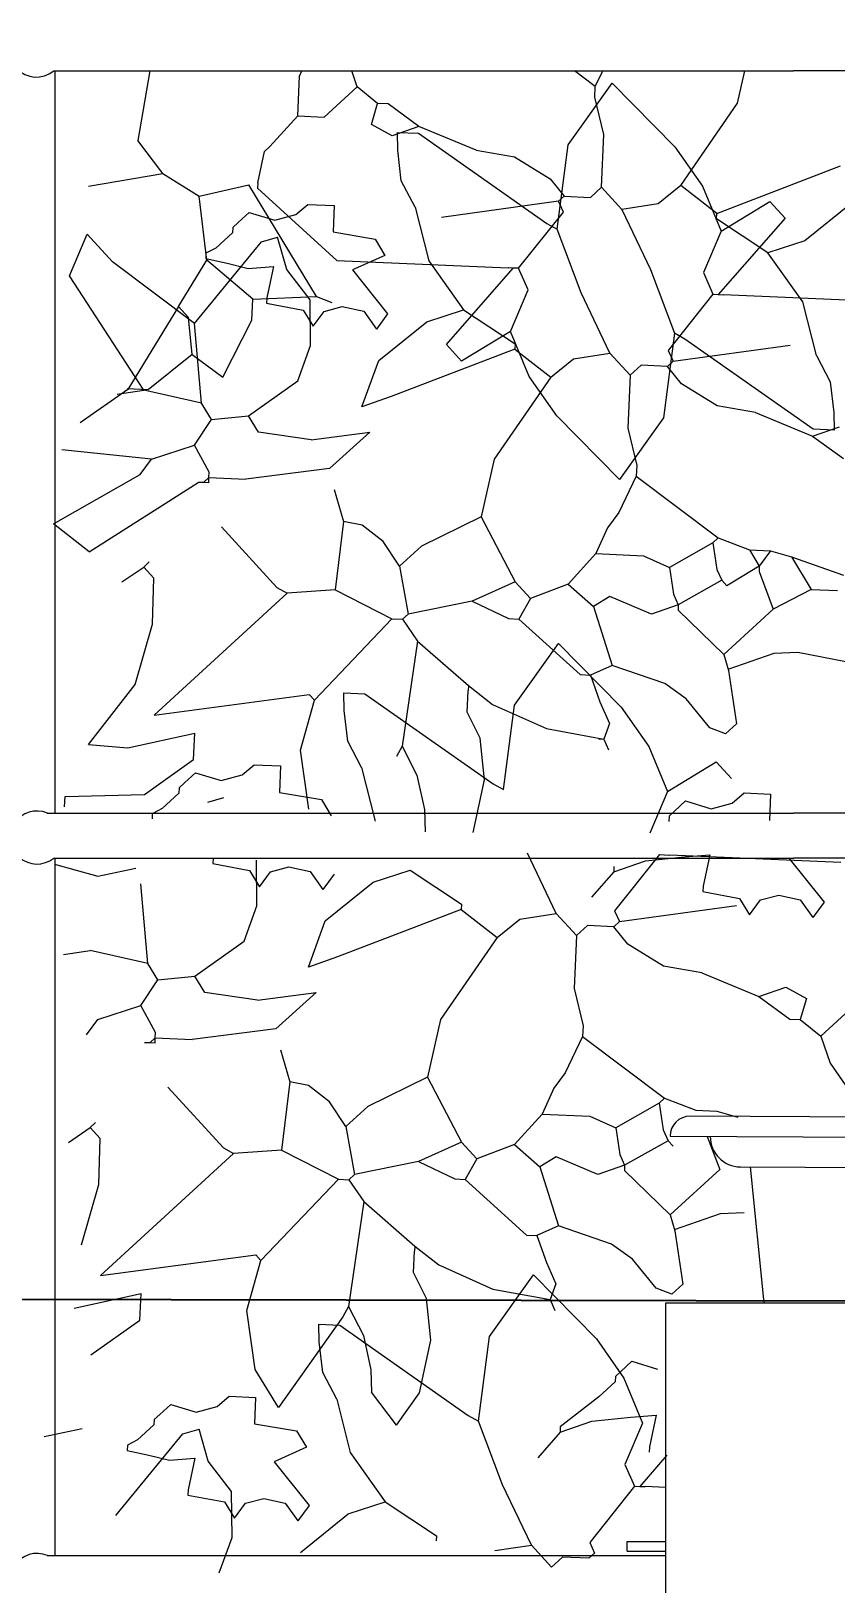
# Model space of a CAD drawing. Header units: centimetres. Extents: x 5667 to 17750, y 274 to 6203.
# Drawn here: x 7855.8 to 7904.4, y 4564.2 to 4658 of the extents above; entities that cross this region are included whole.
import ezdxf

# ---------------------------------------------------------------- set-up
doc = ezdxf.new("R2010")
doc.units = ezdxf.units.CM
doc.header["$MEASUREMENT"] = 0
doc.layers.get('0').update_dxf_attribs({"lineweight": 18})
for name, color, linetype, lineweight in [('A-FURN', 8, 'Continuous', 9), ('G-ANNO-DIM', 3, 'Continuous', 9), ('G-HEDGE', 104, 'Continuous', 9)]:
    doc.layers.add(name, color=color, linetype=linetype, lineweight=lineweight)
doc.styles.add('ARIAL', font='arial.ttf')
doc.dimstyles.new('TICK_36', dxfattribs={"dimtxt": 10, "dimasz": 3.6, "dimexe": 1.8, "dimexo": 1.2, "dimgap": 1.8, "dimtad": 0, "dimdec": 0, "dimzin": 0, "dimdsep": 46, "dimtxsty": 'ARIAL', "dimblk": 'OBLIQUE', "dimcen": 1.8, "dimdle": 1.8, "dimclrd": 256, "dimclrt": 256, "dimadec": 0, "dimazin": 0, "dimtfac": 1, "dimtdec": 0, "dimtmove": 1, "dimatfit": 3, "dimldrblk": 'OPEN90', "dimfxl": 1, "dimtolj": 1, "dimtzin": 0, "dimarcsym": 0})

# ---------------------------------------------------------------- blocks, each defined once
blk = doc.blocks.new('_Oblique')
at = {"color": 0, "linetype": 'ByBlock', "lineweight": -2}
blk.add_line((-0.5, -0.5), (0.5, 0.5), dxfattribs=at)
blk = doc.blocks.new('*D37')
at = {"layer": 'Defpoints', "color": 0, "transparency": 16777216}
for p in [(7969.339, 4729.276), (7566.065, 4503.99), (7969.339, 4503.99)]:
    blk.add_point(p, dxfattribs=at)
at = {"layer": 'G-ANNO-DIM', "lineweight": -2, "transparency": 16777216}
for p, q in [((7566.065, 4731.076), (7566.065, 4629.603)), ((7566.065, 4502.19), (7566.065, 4603.663))]:
    blk.add_line(p, q, dxfattribs=at)
at = {"layer": 'G-ANNO-DIM', "color": 0, "lineweight": -2, "transparency": 16777216}
for p, q in [((7968.139, 4729.276), (7564.265, 4729.276)), ((7968.139, 4503.99), (7564.265, 4503.99))]:
    blk.add_line(p, q, dxfattribs=at)
at = {"layer": 'G-ANNO-DIM', "lineweight": -2, "transparency": 16777216, "xscale": 3.6, "yscale": 3.6, "zscale": 3.6}
for p, rotation in [((7566.065, 4729.276), 90), ((7566.065, 4503.99), 270)]:
    blk.add_blockref('_Oblique', p, dxfattribs=dict(at, rotation=rotation))
at = {"layer": 'G-ANNO-DIM', "transparency": 16777216, "insert": (7566.065, 4616.633), "char_height": 10, "attachment_point": 5, "rotation": 90, "style": 'ARIAL'}
blk.add_mtext('\\A1;225', dxfattribs=at)
blk = doc.blocks.new('_Open90')
at = {"color": 0, "linetype": 'ByBlock', "lineweight": -2}
for p, q in [((-0.5, 0.5), (0, 0)), ((0, 0), (-1, 0)), ((0, 0), (-0.5, -0.5))]:
    blk.add_line(p, q, dxfattribs=at)
blk = doc.blocks.new('*D40')
at = {"layer": 'Defpoints', "color": 0, "transparency": 16777216}
for p in [(7955.473, 4581.197), (7630.513, 4504.632), (7955.321, 4503.99)]:
    blk.add_point(p, dxfattribs=at)
at = {"layer": 'G-ANNO-DIM', "lineweight": -2, "transparency": 16777216}
for p, q in [((7630.669, 4583.639), (7630.607, 4552.156)), ((7630.51, 4502.832), (7630.572, 4534.314))]:
    blk.add_line(p, q, dxfattribs=at)
at = {"layer": 'G-ANNO-DIM', "color": 0, "lineweight": -2, "transparency": 16777216}
for p, q in [((7954.273, 4581.2), (7628.866, 4581.842)), ((7954.121, 4503.993), (7628.713, 4504.635))]:
    blk.add_line(p, q, dxfattribs=at)
at = {"layer": 'G-ANNO-DIM', "lineweight": -2, "transparency": 16777216, "xscale": 3.6, "yscale": 3.6, "zscale": 3.6}
for p, rotation in [((7630.666, 4581.839), 89.88689764079622), ((7630.513, 4504.632), 269.8868976407962)]:
    blk.add_blockref('_Oblique', p, dxfattribs=dict(at, rotation=rotation))
at = {"layer": 'G-ANNO-DIM', "transparency": 16777216, "insert": (7630.589, 4543.235), "char_height": 10, "attachment_point": 5, "rotation": 89.8869, "style": 'ARIAL'}
blk.add_mtext('\\A1;77', dxfattribs=at)

msp = doc.modelspace()

# ---------------------------------------------------------------- linework, layer by layer
at = {"layer": 'A-FURN'}
for p, q in [((7857.171, 4655.619), (7901.857, 4655.619)), ((7857.242, 4655.619), (7857.242, 4610.776)), ((7946.543, 4655.619), (7901.857, 4655.619)), ((7856.787, 4610.776), (7901.857, 4610.776)), ((7943.368, 4610.776), (7901.857, 4610.776)), ((7857.171, 4608.063), (7901.857, 4608.063)), ((7857.242, 4608.063), (7857.242, 4565.92)), ((7943.895, 4608.063), (7901.857, 4608.063)), ((7947.963, 4592.216), (7895.628, 4592.464)), ((7894.405, 4591.252), (7949.174, 4590.993)), ((7894.405, 4591.252), (7894.405, 4591.252)), ((7898.656, 4589.406), (7944.905, 4589.187)), ((7900.089, 4581.197), (7899.265, 4589.404)), ((7856.787, 4565.92), (7894.146, 4565.92))]:
    msp.add_line(p, q, dxfattribs=at)
msp.add_lwpolyline([(7894.146, 4505.993), (7894.146, 4581.197), (7954.146, 4581.197), (7954.146, 4505.993)], close=True, dxfattribs=at)
for centre, radius, start, end in [((7856.138, 4656.856), 1.612, 133.53812, 309.88297), ((7856.155, 4609.302), 1.603, 66.77088, 309.3571), ((7895.622, 4591.246), 1.217, 89.72871, 179.72871), ((7898.665, 4591.232), 1.826, 179.72871, 269.72871), ((7856.155, 4564.447), 1.603, 66.77088, 309.3571)]:
    msp.add_arc(centre, radius, start, end, dxfattribs=at)
at = {"layer": 'G-HEDGE'}
for p, q in [((7862.977, 4655.619), (7862.262, 4651.405)), ((7871.916, 4652.901), (7872.015, 4655.298)), ((7872.015, 4655.298), (7872.161, 4655.619)), ((7875.509, 4654.662), (7875.174, 4655.619)), ((7889.892, 4654.675), (7888.639, 4655.619)), ((7889.892, 4654.675), (7890.347, 4655.619)), ((7898.478, 4653.661), (7898.922, 4655.619)), ((7873.511, 4652.832), (7875.509, 4654.662)), ((7876.743, 4653.65), (7875.509, 4654.662)), ((7888.249, 4651.156), (7890.906, 4654.884)), ((7889.864, 4654.036), (7889.892, 4654.675)), ((7890.906, 4654.884), (7894.701, 4651.029)), ((7876.369, 4652.388), (7876.743, 4653.65)), ((7877.381, 4653.622), (7876.743, 4653.65)), ((7879.24, 4652.263), (7877.381, 4653.622)), ((7890.404, 4651.776), (7889.864, 4654.036)), ((7895.064, 4648.696), (7898.478, 4653.661)), ((7870.237, 4651.057), (7871.916, 4652.901)), ((7871.916, 4652.901), (7873.511, 4652.832)), ((7877.617, 4651.694), (7876.369, 4652.388)), ((7879.24, 4652.263), (7877.617, 4651.694)), ((7877.932, 4651.904), (7879.209, 4651.848)), ((7877.961, 4650.836), (7877.932, 4651.904)), ((7879.209, 4651.848), (7886.961, 4646.397)), ((7882.693, 4650.833), (7879.24, 4652.263)), ((7890.265, 4648.585), (7890.404, 4651.776)), ((7863.774, 4649.421), (7862.262, 4651.405)), ((7869.503, 4648.852), (7869.905, 4650.752)), ((7869.905, 4650.752), (7870.237, 4651.057)), ((7878.173, 4648.982), (7877.961, 4650.836)), ((7882.693, 4650.833), (7885.012, 4650.426)), ((7887.585, 4646.051), (7888.249, 4651.156)), ((7894.701, 4651.029), (7896.358, 4648.65)), ((7885.012, 4650.426), (7887.156, 4649.103)), ((7897.229, 4647.003), (7904.704, 4649.873)), ((7859.266, 4648.659), (7863.774, 4649.421)), ((7863.774, 4649.421), (7865.951, 4648.048)), ((7865.951, 4648.048), (7868.954, 4648.728)), ((7873.039, 4641.986), (7868.954, 4648.728)), ((7869.503, 4648.852), (7869.489, 4648.532)), ((7879.013, 4647.383), (7878.173, 4648.982)), ((7887.156, 4649.103), (7888.005, 4648.045)), ((7895.064, 4648.696), (7893.695, 4647.588)), ((7897.229, 4647.003), (7895.064, 4648.696)), ((7866.423, 4644.192), (7865.951, 4648.048)), ((7869.489, 4648.532), (7874.284, 4644.168)), ((7887.672, 4647.739), (7888.005, 4648.045)), ((7888.005, 4648.045), (7889.6, 4647.976)), ((7889.6, 4647.976), (7890.265, 4648.585)), ((7891.486, 4647.254), (7890.265, 4648.585)), ((7896.358, 4648.65), (7897.488, 4645.938)), ((7868.319, 4646.455), (7868.984, 4647.066)), ((7868.984, 4647.066), (7870.522, 4646.593)), ((7870.522, 4646.593), (7871.793, 4646.938)), ((7871.793, 4646.938), (7872.522, 4647.551)), ((7872.522, 4647.551), (7874.117, 4647.481)), ((7874.117, 4647.481), (7874.048, 4645.886)), ((7879.013, 4647.383), (7879.831, 4644.151)), ((7887.672, 4647.739), (7880.598, 4646.77)), ((7885.258, 4643.69), (7887.963, 4647.088)), ((7887.963, 4647.088), (7887.672, 4647.739)), ((7893.695, 4647.588), (7891.486, 4647.254)), ((7891.486, 4647.254), (7893.228, 4643.61)), ((7897.215, 4646.685), (7897.229, 4647.003)), ((7897.488, 4645.938), (7900.442, 4647.727)), ((7900.442, 4647.727), (7901.358, 4646.729)), ((7905.441, 4647.69), (7902.55, 4645.356)), ((7867.986, 4646.15), (7867.972, 4645.832)), ((7868.319, 4646.455), (7867.986, 4646.15)), ((7874.048, 4645.886), (7876.585, 4645.456)), ((7886.961, 4646.397), (7887.585, 4646.051)), ((7889.032, 4642.204), (7887.585, 4646.051)), ((7897.488, 4645.938), (7896.42, 4643.428)), ((7900.321, 4644.632), (7897.215, 4646.685)), ((7901.358, 4646.729), (7897.321, 4642.11)), ((7858.13, 4643.243), (7859.199, 4645.753)), ((7860.724, 4644.088), (7859.199, 4645.753)), ((7865.675, 4640.356), (7869.726, 4645.294)), ((7867.972, 4645.832), (7866.973, 4644.916)), ((7869.726, 4645.294), (7870.697, 4645.571)), ((7871.251, 4643.629), (7870.697, 4645.571)), ((7876.585, 4645.456), (7877.182, 4644.471)), ((7902.55, 4645.356), (7900.321, 4644.632)), ((7865.675, 4640.356), (7860.724, 4644.088)), ((7864.702, 4641.39), (7866.423, 4644.192)), ((7866.371, 4644.597), (7866.357, 4644.277)), ((7866.357, 4644.277), (7867.654, 4643.994)), ((7866.973, 4644.916), (7866.371, 4644.597)), ((7869.197, 4641.833), (7866.423, 4644.192)), ((7867.654, 4643.994), (7868.921, 4643.689)), ((7874.284, 4644.168), (7884.62, 4643.718)), ((7877.182, 4644.471), (7875.226, 4643.598)), ((7879.831, 4644.151), (7881.939, 4641.183)), ((7902.429, 4641.663), (7900.321, 4644.632)), ((7862.623, 4636.335), (7858.13, 4643.243)), ((7868.921, 4643.689), (7870.441, 4643.806)), ((7870.441, 4643.806), (7870.039, 4641.906)), ((7872.665, 4641.796), (7871.251, 4643.629)), ((7875.226, 4643.598), (7877.347, 4640.948)), ((7880.902, 4639.086), (7884.939, 4643.704)), ((7884.939, 4643.704), (7884.62, 4643.718)), ((7885.258, 4643.69), (7884.939, 4643.704)), ((7885.84, 4642.386), (7885.258, 4643.69)), ((7893.228, 4643.61), (7894.675, 4639.763)), ((7896.42, 4643.428), (7897.002, 4642.124)), ((7884.772, 4639.876), (7885.84, 4642.386)), ((7890.774, 4638.56), (7889.032, 4642.204)), ((7897.002, 4642.124), (7894.297, 4638.726)), ((7897.002, 4642.124), (7897.321, 4642.11)), ((7864.702, 4641.39), (7861.65, 4636.376)), ((7865.313, 4640.724), (7864.702, 4641.39)), ((7869.141, 4640.557), (7869.197, 4641.833)), ((7869.197, 4641.833), (7873.039, 4641.986)), ((7870.039, 4641.906), (7870.025, 4641.587)), ((7870.025, 4641.587), (7872.244, 4641.17)), ((7872.691, 4639.027), (7872.665, 4641.796)), ((7873.039, 4641.986), (7873.982, 4641.624)), ((7873.503, 4641.087), (7874.608, 4641.382)), ((7874.608, 4641.382), (7875.906, 4641.096)), ((7879.71, 4640.458), (7881.939, 4641.183)), ((7881.939, 4641.183), (7885.045, 4639.129)), ((7897.321, 4642.11), (7897.64, 4642.096)), ((7907.976, 4641.646), (7897.64, 4642.096)), ((7903.247, 4638.431), (7902.429, 4641.663)), ((7865.534, 4638.478), (7865.313, 4640.724)), ((7866.104, 4635.543), (7865.675, 4640.356)), ((7867.392, 4637.117), (7869.141, 4640.557)), ((7872.244, 4641.17), (7872.84, 4640.186)), ((7872.84, 4640.186), (7873.503, 4641.087)), ((7875.906, 4641.096), (7876.668, 4640.019)), ((7877.347, 4640.948), (7876.668, 4640.019)), ((7876.819, 4638.124), (7879.71, 4640.458)), ((7884.772, 4639.876), (7881.818, 4638.087)), ((7885.902, 4637.164), (7884.772, 4639.876)), ((7894.675, 4639.763), (7894.011, 4634.658)), ((7895.299, 4639.417), (7894.675, 4639.763)), ((7903.051, 4633.966), (7895.299, 4639.417)), ((7865.534, 4638.478), (7862.884, 4636.355)), ((7865.534, 4638.478), (7867.392, 4637.117)), ((7871.916, 4636.888), (7872.691, 4639.027)), ((7885.031, 4638.811), (7877.556, 4635.941)), ((7881.818, 4638.087), (7880.902, 4639.086)), ((7885.045, 4639.129), (7885.031, 4638.811)), ((7885.031, 4638.811), (7887.196, 4637.118)), ((7888.566, 4638.227), (7890.774, 4638.56)), ((7890.774, 4638.56), (7891.995, 4637.229)), ((7894.297, 4638.726), (7894.588, 4638.075)), ((7894.588, 4638.075), (7901.662, 4639.045)), ((7903.247, 4638.431), (7904.087, 4636.833)), ((7875.797, 4635.324), (7876.819, 4638.124)), ((7887.196, 4637.118), (7888.566, 4638.227)), ((7892.66, 4637.839), (7891.995, 4637.229)), ((7894.255, 4637.769), (7892.66, 4637.839)), ((7894.588, 4638.075), (7894.255, 4637.769)), ((7895.104, 4636.711), (7894.255, 4637.769)), ((7868.947, 4634.781), (7871.916, 4636.888)), ((7887.196, 4637.118), (7883.782, 4632.153)), ((7887.559, 4634.786), (7885.902, 4637.164)), ((7891.995, 4637.229), (7891.856, 4634.038)), ((7897.248, 4635.388), (7895.104, 4636.711)), ((7904.087, 4636.833), (7904.299, 4634.978)), ((7861.65, 4636.376), (7858.773, 4634.349)), ((7861.014, 4636.086), (7862.623, 4636.335)), ((7862.884, 4636.355), (7861.609, 4636.411)), ((7866.104, 4635.543), (7862.623, 4636.335)), ((7877.556, 4635.941), (7875.797, 4635.324)), ((7866.701, 4634.559), (7866.104, 4635.543)), ((7866.701, 4634.559), (7868.947, 4634.781)), ((7869.544, 4633.796), (7868.947, 4634.781)), ((7891.354, 4630.93), (7887.559, 4634.786)), ((7894.011, 4634.658), (7891.354, 4630.93)), ((7899.567, 4634.981), (7897.248, 4635.388)), ((7899.567, 4634.981), (7903.02, 4633.551)), ((7904.299, 4634.978), (7904.328, 4633.91)), ((7865.674, 4633.006), (7866.701, 4634.559)), ((7872.72, 4633.337), (7869.544, 4633.796)), ((7872.72, 4633.337), (7876.279, 4633.797)), ((7876.279, 4633.797), (7873.835, 4631.597)), ((7891.856, 4634.038), (7892.396, 4631.778)), ((7903.02, 4633.551), (7904.643, 4634.12)), ((7904.328, 4633.91), (7903.051, 4633.966)), ((7863.08, 4632.16), (7865.674, 4633.006)), ((7866.562, 4631.369), (7865.674, 4633.006)), ((7903.02, 4633.551), (7904.879, 4632.192)), ((7863.08, 4632.16), (7857.671, 4632.715)), ((7862.401, 4631.231), (7863.08, 4632.16)), ((7883.782, 4632.153), (7882.992, 4628.672)), ((7857.157, 4628.263), (7862.401, 4631.231)), ((7866.215, 4630.744), (7866.548, 4631.05)), ((7866.534, 4630.73), (7866.548, 4631.05)), ((7866.548, 4631.05), (7866.562, 4631.369)), ((7866.548, 4631.05), (7868.78, 4630.953)), ((7873.835, 4631.597), (7868.78, 4630.953)), ((7892.368, 4631.139), (7891.313, 4628.948)), ((7892.396, 4631.778), (7892.368, 4631.139)), ((7892.368, 4631.139), (7897.32, 4627.408)), ((7859.321, 4626.571), (7865.895, 4630.758)), ((7866.215, 4630.744), (7865.895, 4630.758)), ((7866.534, 4630.73), (7866.215, 4630.744)), ((7874.115, 4630.338), (7874.67, 4628.396)), ((7859.321, 4626.571), (7857.157, 4628.263)), ((7867.304, 4628.077), (7870.661, 4624.415)), ((7874.67, 4628.396), (7874.17, 4624.262)), ((7875.799, 4628.174), (7874.67, 4628.396)), ((7877.077, 4627.196), (7875.799, 4628.174)), ((7882.992, 4628.672), (7879.399, 4626.911)), ((7882.992, 4628.672), (7885.058, 4624.746)), ((7891.313, 4628.948), (7890.634, 4628.019)), ((7878.068, 4625.69), (7877.077, 4627.196)), ((7890.634, 4628.019), (7889.926, 4626.452)), ((7896.986, 4627.103), (7894.365, 4625.619)), ((7897.32, 4627.408), (7896.986, 4627.103)), ((7896.986, 4627.103), (7897.236, 4625.494)), ((7897.32, 4627.408), (7899.206, 4626.687)), ((7879.399, 4626.911), (7878.068, 4625.69)), ((7889.926, 4626.452), (7888.248, 4624.607)), ((7889.926, 4626.452), (7892.797, 4626.326)), ((7892.797, 4626.326), (7894.365, 4625.619)), ((7899.206, 4626.687), (7899.801, 4625.702)), ((7899.206, 4626.687), (7900.482, 4626.631)), ((7900.482, 4626.631), (7899.801, 4625.702)), ((7900.482, 4626.631), (7901.743, 4626.257)), ((7901.743, 4626.257), (7904.892, 4625.16)), ((7901.743, 4626.257), (7902.937, 4624.287)), ((7861.297, 4624.742), (7862.614, 4625.643)), ((7862.614, 4625.643), (7862.947, 4625.948)), ((7863.225, 4624.977), (7862.614, 4625.643)), ((7878.068, 4625.69), (7878.58, 4622.792)), ((7894.365, 4625.619), (7894.614, 4624.01)), ((7897.236, 4625.494), (7897.527, 4624.842)), ((7899.801, 4625.702), (7897.832, 4624.509)), ((7899.801, 4625.702), (7899.788, 4625.383)), ((7899.788, 4625.383), (7900.647, 4623.108)), ((7863.141, 4622.197), (7863.225, 4624.977)), ((7870.661, 4624.415), (7871.285, 4624.068)), ((7885.058, 4624.746), (7882.45, 4623.582)), ((7885.058, 4624.746), (7885.973, 4623.747)), ((7888.248, 4624.607), (7885.973, 4623.747)), ((7888.248, 4624.607), (7889.787, 4623.262)), ((7897.527, 4624.842), (7894.905, 4623.358)), ((7897.832, 4624.509), (7897.527, 4624.842)), ((7871.285, 4624.068), (7863.248, 4616.703)), ((7874.17, 4624.262), (7871.285, 4624.068)), ((7874.17, 4624.262), (7877.609, 4622.515)), ((7882.45, 4623.582), (7878.58, 4622.792)), ((7882.45, 4623.582), (7884.642, 4622.527)), ((7885.973, 4623.747), (7885.279, 4622.499)), ((7890.772, 4623.858), (7889.787, 4623.262)), ((7893.283, 4622.79), (7890.772, 4623.858)), ((7894.905, 4623.358), (7893.283, 4622.79)), ((7894.614, 4624.01), (7894.905, 4623.358)), ((7894.905, 4623.358), (7894.891, 4623.039)), ((7902.937, 4624.287), (7900.647, 4623.108)), ((7902.937, 4624.287), (7904.531, 4624.217)), ((7877.609, 4622.515), (7872.921, 4617.605)), ((7877.609, 4622.515), (7878.247, 4622.487)), ((7878.58, 4622.792), (7878.247, 4622.487)), ((7878.247, 4622.487), (7879.149, 4621.168)), ((7884.642, 4622.527), (7885.279, 4622.499)), ((7885.279, 4622.499), (7888.968, 4619.143)), ((7889.787, 4623.262), (7890.91, 4619.697)), ((7894.891, 4623.039), (7897.651, 4620.362)), ((7900.647, 4623.108), (7897.651, 4620.362)), ((7862.102, 4618.552), (7863.141, 4622.197)), ((7879.149, 4621.168), (7878.232, 4614.817)), ((7879.149, 4621.168), (7882.227, 4618.478)), ((7885.008, 4617.3), (7887.665, 4621.029)), ((7887.665, 4621.029), (7891.46, 4617.173)), ((7890.91, 4619.697), (7889.607, 4619.115)), ((7894.102, 4618.598), (7890.91, 4619.697)), ((7897.651, 4620.362), (7897.929, 4619.391)), ((7900.679, 4620.428), (7897.907, 4619.462)), ((7902.131, 4620.487), (7900.679, 4620.428)), ((7908.47, 4619.251), (7902.131, 4620.487)), ((7888.968, 4619.143), (7889.607, 4619.115)), ((7889.607, 4619.115), (7890.175, 4617.492)), ((7897.929, 4619.391), (7898.427, 4616.173)), ((7859.271, 4614.922), (7862.102, 4618.552)), ((7863.248, 4616.703), (7872.615, 4617.938)), ((7872.615, 4617.938), (7872.921, 4617.605)), ((7874.691, 4618.048), (7875.968, 4617.993)), ((7874.72, 4616.98), (7874.691, 4618.048)), ((7875.968, 4617.993), (7883.72, 4612.542)), ((7882.158, 4616.882), (7882.213, 4618.158)), ((7882.227, 4618.478), (7882.213, 4618.158)), ((7882.227, 4618.478), (7883.673, 4617.337)), ((7895.373, 4617.685), (7894.102, 4618.598)), ((7872.087, 4614.582), (7872.921, 4617.605)), ((7874.932, 4615.126), (7874.72, 4616.98)), ((7882.93, 4615.31), (7882.158, 4616.882)), ((7883.673, 4617.337), (7886.94, 4615.879)), ((7884.344, 4612.195), (7885.008, 4617.3)), ((7890.175, 4617.492), (7890.757, 4616.188)), ((7891.46, 4617.173), (7893.117, 4614.794)), ((7896.819, 4615.924), (7895.373, 4617.685)), ((7886.94, 4615.879), (7890.397, 4615.245)), ((7890.757, 4616.188), (7890.397, 4615.245)), ((7897.762, 4615.563), (7896.819, 4615.924)), ((7898.427, 4616.173), (7897.762, 4615.563)), ((7859.27, 4614.922), (7861.641, 4614.728)), ((7861.641, 4614.728), (7865.692, 4615.6)), ((7865.623, 4614.006), (7865.692, 4615.6)), ((7875.772, 4613.528), (7874.932, 4615.126)), ((7883.202, 4612.781), (7882.93, 4615.31)), ((7890.078, 4615.259), (7890.397, 4615.245)), ((7890.397, 4615.245), (7890.687, 4614.593)), ((7862.654, 4611.898), (7865.623, 4614.006)), ((7872.587, 4611.013), (7872.087, 4614.582)), ((7878.232, 4614.817), (7877.886, 4614.192)), ((7878.232, 4614.817), (7879.119, 4613.074)), ((7893.117, 4614.794), (7894.247, 4612.083)), ((7865.078, 4612.599), (7865.743, 4613.21)), ((7865.743, 4613.21), (7867.281, 4612.738)), ((7867.281, 4612.738), (7868.552, 4613.083)), ((7868.552, 4613.083), (7869.281, 4613.695)), ((7869.281, 4613.695), (7870.876, 4613.626)), ((7870.876, 4613.626), (7870.806, 4612.03)), ((7875.772, 4613.528), (7876.59, 4610.295)), ((7879.119, 4613.074), (7879.575, 4610.995)), ((7894.247, 4612.083), (7897.201, 4613.872)), ((7897.201, 4613.872), (7898.117, 4612.873)), ((7864.745, 4612.295), (7864.731, 4611.976)), ((7865.078, 4612.599), (7864.745, 4612.295)), ((7882.517, 4609.608), (7883.202, 4612.781)), ((7883.72, 4612.542), (7884.344, 4612.195)), ((7857.828, 4611.149), (7857.855, 4611.787)), ((7857.855, 4611.787), (7862.654, 4611.898)), ((7864.731, 4611.976), (7863.732, 4611.061)), ((7866.485, 4611.439), (7867.456, 4611.716)), ((7870.806, 4612.03), (7873.344, 4611.6)), ((7873.344, 4611.6), (7873.941, 4610.616)), ((7894.247, 4612.083), (7893.179, 4609.572)), ((7894.682, 4610.903), (7895.347, 4611.513)), ((7895.347, 4611.513), (7896.885, 4611.041)), ((7896.885, 4611.041), (7898.156, 4611.386)), ((7898.156, 4611.386), (7898.885, 4611.999)), ((7898.885, 4611.999), (7900.48, 4611.929)), ((7900.48, 4611.929), (7900.411, 4610.334)), ((7863.13, 4610.741), (7863.116, 4610.422)), ((7863.732, 4611.061), (7863.13, 4610.741)), ((7879.575, 4610.995), (7879.605, 4609.642)), ((7894.349, 4610.598), (7894.335, 4610.279)), ((7894.682, 4610.903), (7894.349, 4610.598)), ((7887.533, 4604.705), (7885.791, 4608.348)), ((7857.225, 4607.694), (7859.835, 4606.965)), ((7859.835, 4606.965), (7862.14, 4607.446)), ((7866.798, 4608.05), (7866.784, 4607.731)), ((7866.784, 4607.731), (7869.002, 4607.315)), ((7869.45, 4605.172), (7869.424, 4607.941)), ((7870.262, 4607.231), (7871.367, 4607.526)), ((7871.367, 4607.526), (7872.665, 4607.24)), ((7891.006, 4607.228), (7892.926, 4607.896)), ((7891.02, 4607.547), (7891.006, 4607.228)), ((7893.761, 4608.269), (7891.056, 4604.87)), ((7892.926, 4607.896), (7895.284, 4608.136)), ((7893.761, 4608.269), (7894.08, 4608.255)), ((7894.08, 4608.255), (7894.399, 4608.241)), ((7904.734, 4607.79), (7894.399, 4608.241)), ((7895.284, 4608.136), (7896.804, 4608.254)), ((7896.804, 4608.254), (7896.402, 4606.354)), ((7901.589, 4608.045), (7903.71, 4605.395)), ((7862.863, 4601.688), (7862.434, 4606.501)), ((7869.002, 4607.315), (7869.599, 4606.33)), ((7869.599, 4606.33), (7870.262, 4607.231)), ((7872.665, 4607.24), (7873.427, 4606.163)), ((7874.106, 4607.092), (7873.427, 4606.163)), ((7873.578, 4604.268), (7876.469, 4606.602)), ((7876.469, 4606.602), (7878.698, 4607.327)), ((7878.698, 4607.327), (7881.804, 4605.274)), ((7891.006, 4607.228), (7889.661, 4605.689)), ((7896.402, 4606.354), (7896.388, 4606.034)), ((7896.388, 4606.034), (7898.607, 4605.618)), ((7898.607, 4605.618), (7899.203, 4604.633)), ((7899.203, 4604.633), (7899.866, 4605.534)), ((7899.866, 4605.534), (7900.971, 4605.829)), ((7900.971, 4605.829), (7902.269, 4605.544)), ((7902.269, 4605.544), (7903.031, 4604.466)), ((7868.675, 4603.033), (7869.45, 4605.172)), ((7881.79, 4604.955), (7874.315, 4602.085)), ((7881.804, 4605.274), (7881.79, 4604.955)), ((7881.79, 4604.955), (7883.955, 4603.262)), ((7885.324, 4604.371), (7887.533, 4604.705)), ((7887.533, 4604.705), (7888.754, 4603.373)), ((7891.056, 4604.87), (7891.347, 4604.219)), ((7891.347, 4604.219), (7898.421, 4605.189)), ((7903.71, 4605.395), (7903.031, 4604.466)), ((7872.556, 4601.469), (7873.578, 4604.268)), ((7883.955, 4603.262), (7885.324, 4604.371)), ((7889.419, 4603.983), (7888.754, 4603.373)), ((7891.014, 4603.913), (7889.419, 4603.983)), ((7891.347, 4604.219), (7891.014, 4603.913)), ((7891.863, 4602.856), (7891.014, 4603.913)), ((7865.706, 4600.925), (7868.675, 4603.033)), ((7883.955, 4603.262), (7880.541, 4598.298)), ((7888.754, 4603.373), (7888.614, 4600.183)), ((7894.007, 4601.532), (7891.863, 4602.856)), ((7857.773, 4602.23), (7859.382, 4602.479)), ((7862.863, 4601.688), (7859.382, 4602.479)), ((7874.315, 4602.085), (7872.556, 4601.469)), ((7863.46, 4600.703), (7862.863, 4601.688)), ((7863.46, 4600.703), (7865.706, 4600.925)), ((7866.303, 4599.94), (7865.706, 4600.925)), ((7896.326, 4601.125), (7894.007, 4601.532)), ((7896.326, 4601.125), (7899.779, 4599.696)), ((7862.433, 4599.15), (7863.46, 4600.703)), ((7869.479, 4599.482), (7866.303, 4599.94)), ((7869.479, 4599.482), (7873.038, 4599.941)), ((7873.038, 4599.941), (7870.594, 4597.741)), ((7888.614, 4600.183), (7889.155, 4597.922)), ((7899.779, 4599.696), (7901.402, 4600.265)), ((7901.402, 4600.265), (7902.65, 4599.571)), ((7859.839, 4598.304), (7862.433, 4599.15)), ((7863.321, 4597.513), (7862.433, 4599.15)), ((7899.779, 4599.696), (7901.638, 4598.337)), ((7902.65, 4599.571), (7902.276, 4598.309)), ((7905.507, 4599.127), (7903.51, 4597.296)), ((7859.16, 4597.375), (7859.839, 4598.304)), ((7880.541, 4598.298), (7879.751, 4594.816)), ((7901.638, 4598.337), (7902.276, 4598.309)), ((7902.276, 4598.309), (7903.51, 4597.296)), ((7862.974, 4596.889), (7863.307, 4597.194)), ((7863.293, 4596.875), (7863.307, 4597.194)), ((7863.307, 4597.194), (7863.321, 4597.513)), ((7863.307, 4597.194), (7865.539, 4597.097)), ((7870.594, 4597.741), (7865.539, 4597.097)), ((7889.127, 4597.284), (7888.072, 4595.093)), ((7889.155, 4597.922), (7889.127, 4597.284)), ((7889.127, 4597.284), (7894.079, 4593.553)), ((7903.51, 4597.296), (7904.079, 4595.673)), ((7862.974, 4596.889), (7862.654, 4596.903)), ((7863.293, 4596.875), (7862.974, 4596.889)), ((7870.874, 4596.482), (7871.428, 4594.54)), ((7904.079, 4595.673), (7904.98, 4594.355)), ((7871.428, 4594.54), (7870.929, 4590.406)), ((7872.557, 4594.318), (7871.428, 4594.54)), ((7873.836, 4593.34), (7872.557, 4594.318)), ((7879.751, 4594.816), (7876.158, 4593.055)), ((7879.751, 4594.816), (7881.817, 4590.89)), ((7888.072, 4595.093), (7887.393, 4594.163)), ((7864.063, 4594.222), (7867.42, 4590.559)), ((7874.827, 4591.835), (7873.836, 4593.34)), ((7887.393, 4594.163), (7886.685, 4592.596)), ((7894.079, 4593.553), (7893.745, 4593.247)), ((7894.079, 4593.553), (7895.965, 4592.831)), ((7876.158, 4593.055), (7874.827, 4591.835)), ((7886.685, 4592.596), (7885.006, 4590.751)), ((7886.685, 4592.596), (7889.556, 4592.471)), ((7889.556, 4592.471), (7891.124, 4591.764)), ((7893.745, 4593.247), (7891.124, 4591.764)), ((7893.745, 4593.247), (7893.995, 4591.639)), ((7895.965, 4592.831), (7897.24, 4592.775)), ((7897.24, 4592.775), (7898.502, 4592.401)), ((7858.056, 4590.886), (7859.373, 4591.788)), ((7859.373, 4591.788), (7859.706, 4592.093)), ((7859.984, 4591.122), (7859.373, 4591.788)), ((7874.827, 4591.835), (7875.339, 4588.936)), ((7891.124, 4591.764), (7891.373, 4590.154)), ((7893.995, 4591.639), (7894.286, 4590.986)), ((7859.9, 4588.341), (7859.984, 4591.122)), ((7867.42, 4590.559), (7868.044, 4590.213)), ((7881.817, 4590.89), (7879.209, 4589.726)), ((7881.817, 4590.89), (7882.732, 4589.892)), ((7885.006, 4590.751), (7882.732, 4589.892)), ((7885.006, 4590.751), (7886.546, 4589.406)), ((7894.286, 4590.986), (7891.664, 4589.502)), ((7894.591, 4590.654), (7894.286, 4590.986)), ((7896.654, 4591.242), (7897.406, 4589.252)), ((7868.044, 4590.213), (7860.007, 4582.847)), ((7870.929, 4590.406), (7868.044, 4590.213)), ((7870.929, 4590.406), (7874.368, 4588.659)), ((7879.209, 4589.726), (7875.339, 4588.936)), ((7879.209, 4589.726), (7881.401, 4588.672)), ((7882.732, 4589.892), (7882.038, 4588.644)), ((7887.531, 4590.003), (7886.546, 4589.406)), ((7890.042, 4588.934), (7887.531, 4590.003)), ((7891.373, 4590.154), (7891.664, 4589.502)), ((7874.368, 4588.659), (7869.68, 4583.749)), ((7874.368, 4588.659), (7875.006, 4588.631)), ((7875.339, 4588.936), (7875.006, 4588.631)), ((7881.401, 4588.672), (7882.038, 4588.644)), ((7882.038, 4588.644), (7885.727, 4585.287)), ((7886.546, 4589.406), (7887.669, 4585.841)), ((7891.664, 4589.502), (7890.042, 4588.934)), ((7891.664, 4589.502), (7891.65, 4589.184)), ((7891.65, 4589.184), (7894.41, 4586.506)), ((7897.406, 4589.252), (7894.41, 4586.506)), ((7858.861, 4584.697), (7859.9, 4588.341)), ((7875.006, 4588.631), (7875.908, 4587.313)), ((7875.908, 4587.313), (7874.991, 4580.961)), ((7875.908, 4587.313), (7878.986, 4584.622)), ((7887.669, 4585.841), (7886.365, 4585.259)), ((7890.861, 4584.743), (7887.669, 4585.841)), ((7894.41, 4586.506), (7894.688, 4585.535)), ((7897.438, 4586.572), (7894.666, 4585.606)), ((7898.89, 4586.631), (7897.438, 4586.572)), ((7885.727, 4585.287), (7886.365, 4585.259)), ((7886.365, 4585.259), (7886.934, 4583.636)), ((7894.688, 4585.535), (7895.186, 4582.317)), ((7860.007, 4582.847), (7869.374, 4584.082)), ((7869.374, 4584.082), (7869.68, 4583.749)), ((7878.917, 4583.027), (7878.972, 4584.303)), ((7878.986, 4584.622), (7878.972, 4584.303)), ((7878.986, 4584.622), (7880.432, 4583.481)), ((7892.132, 4583.829), (7890.861, 4584.743)), ((7868.846, 4580.726), (7869.68, 4583.749)), ((7879.689, 4581.454), (7878.917, 4583.027)), ((7880.432, 4583.481), (7883.699, 4582.023)), ((7886.934, 4583.636), (7887.516, 4582.333)), ((7893.578, 4582.068), (7892.132, 4583.829)), ((7883.504, 4579.147), (7886.161, 4582.875)), ((7886.161, 4582.875), (7889.956, 4579.02)), ((7887.516, 4582.333), (7887.156, 4581.389)), ((7895.186, 4582.317), (7894.521, 4581.707)), ((7858.4, 4580.873), (7862.451, 4581.745)), ((7862.382, 4580.15), (7862.451, 4581.745)), ((7879.96, 4578.926), (7879.689, 4581.454)), ((7883.699, 4582.023), (7887.156, 4581.389)), ((7886.837, 4581.403), (7887.156, 4581.389)), ((7887.156, 4581.389), (7887.446, 4580.737)), ((7894.521, 4581.707), (7893.578, 4582.068)), ((7869.346, 4577.158), (7868.846, 4580.726)), ((7874.645, 4580.337), (7870.755, 4574.863)), ((7874.991, 4580.961), (7874.645, 4580.337)), ((7874.991, 4580.961), (7875.878, 4579.218)), ((7859.413, 4578.042), (7862.382, 4580.15)), ((7873.187, 4579.895), (7874.464, 4579.839)), ((7873.216, 4578.827), (7873.187, 4579.895)), ((7874.464, 4579.839), (7882.216, 4574.388)), ((7873.429, 4576.973), (7873.216, 4578.827)), ((7875.878, 4579.218), (7876.334, 4577.139)), ((7879.276, 4575.752), (7879.96, 4578.926)), ((7882.84, 4574.042), (7883.504, 4579.147)), ((7889.956, 4579.02), (7891.614, 4576.641)), ((7891.441, 4577.047), (7892.106, 4577.657)), ((7892.106, 4577.657), (7893.644, 4577.185)), ((7870.755, 4574.863), (7869.346, 4577.158)), ((7874.269, 4575.374), (7873.429, 4576.973)), ((7876.334, 4577.139), (7876.364, 4575.787)), ((7891.108, 4576.742), (7891.094, 4576.423)), ((7891.441, 4577.047), (7891.108, 4576.742)), ((7891.614, 4576.641), (7892.743, 4573.929)), ((7867.048, 4574.929), (7867.777, 4575.542)), ((7867.777, 4575.542), (7869.372, 4575.472)), ((7877.876, 4573.803), (7876.364, 4575.787)), ((7877.876, 4573.803), (7879.276, 4575.752)), ((7890.095, 4575.508), (7887.779, 4573.691)), ((7891.094, 4576.423), (7890.095, 4575.508)), ((7863.574, 4574.446), (7864.24, 4575.057)), ((7864.24, 4575.057), (7865.777, 4574.584)), ((7865.777, 4574.584), (7867.048, 4574.929)), ((7869.372, 4575.472), (7869.303, 4573.877)), ((7874.269, 4575.374), (7875.087, 4572.142)), ((7863.227, 4573.823), (7862.228, 4572.907)), ((7863.241, 4574.141), (7863.227, 4573.823)), ((7863.574, 4574.446), (7863.241, 4574.141)), ((7869.303, 4573.877), (7871.84, 4573.447)), ((7882.216, 4574.388), (7882.84, 4574.042)), ((7884.288, 4570.195), (7882.84, 4574.042)), ((7887.765, 4573.372), (7889.685, 4574.04)), ((7887.779, 4573.691), (7887.765, 4573.372)), ((7889.685, 4574.04), (7892.043, 4574.281)), ((7892.743, 4573.929), (7891.675, 4571.419)), ((7892.043, 4574.281), (7893.563, 4574.398)), ((7893.563, 4574.398), (7893.161, 4572.498)), ((7856.594, 4573.11), (7858.899, 4573.59)), ((7860.93, 4568.347), (7864.981, 4573.285)), ((7862.228, 4572.907), (7861.626, 4572.588)), ((7864.981, 4573.285), (7865.952, 4573.562)), ((7866.506, 4571.62), (7865.952, 4573.562)), ((7871.84, 4573.447), (7872.437, 4572.462)), ((7887.765, 4573.372), (7886.42, 4571.833)), ((7861.626, 4572.588), (7861.612, 4572.268)), ((7861.612, 4572.268), (7862.909, 4571.985)), ((7862.909, 4571.985), (7864.176, 4571.68)), ((7864.176, 4571.68), (7865.696, 4571.797)), ((7865.696, 4571.797), (7865.294, 4569.897)), ((7872.437, 4572.462), (7870.481, 4571.589)), ((7875.087, 4572.142), (7877.194, 4569.174)), ((7894.216, 4571.978), (7892.576, 4570.101)), ((7893.161, 4572.498), (7893.147, 4572.178)), ((7867.92, 4569.787), (7866.506, 4571.62)), ((7870.481, 4571.589), (7872.603, 4568.939)), ((7891.675, 4571.419), (7892.257, 4570.115)), ((7865.294, 4569.897), (7865.28, 4569.577)), ((7886.029, 4566.551), (7884.288, 4570.195)), ((7892.257, 4570.115), (7889.552, 4566.717)), ((7892.257, 4570.115), (7892.576, 4570.101)), ((7892.576, 4570.101), (7892.895, 4570.087)), ((7894.146, 4570.033), (7892.895, 4570.087)), ((7865.28, 4569.577), (7867.499, 4569.161)), ((7867.499, 4569.161), (7868.095, 4568.177)), ((7867.946, 4567.018), (7867.92, 4569.787)), ((7868.095, 4568.177), (7868.758, 4569.078)), ((7868.758, 4569.078), (7869.863, 4569.373)), ((7869.863, 4569.373), (7871.161, 4569.087)), ((7871.161, 4569.087), (7871.923, 4568.01)), ((7872.603, 4568.939), (7871.923, 4568.01)), ((7874.965, 4568.449), (7877.194, 4569.174)), ((7877.194, 4569.174), (7880.3, 4567.12)), ((7872.075, 4566.115), (7874.965, 4568.449)), ((7880.3, 4567.12), (7880.287, 4566.802)), ((7867.171, 4564.879), (7867.946, 4567.018)), ((7883.821, 4566.218), (7886.029, 4566.551)), ((7886.029, 4566.551), (7887.25, 4565.22)), ((7889.552, 4566.717), (7889.843, 4566.066)), ((7891.809, 4566.197), (7891.809, 4566.763)), ((7891.809, 4566.763), (7894.146, 4566.763)), ((7887.915, 4565.83), (7887.25, 4565.22)), ((7889.51, 4565.76), (7887.915, 4565.83)), ((7889.843, 4566.066), (7889.51, 4565.76))]:
    msp.add_line(p, q, dxfattribs=at)
msp.add_lwpolyline([(7891.809, 4566.197), (7894.146, 4566.197)], dxfattribs=at)
msp.add_arc((7874.284, 4644.168), 0.0000399, 227.3475, 267.15048, dxfattribs=at)

# ---------------------------------------------------------------- dimensions: what is measured, and where the dimension line sits
at = {"layer": 'G-ANNO-DIM'}
dim = msp.add_linear_dim(base=(7566.065, 4503.99), p1=(7969.339, 4729.276), p2=(7969.339, 4503.99), angle=90, dimstyle='TICK_36', dxfattribs=at)
dim.commit()
dim.dimension.update_dxf_attribs({"geometry": '*D37', "text_midpoint": (7566.065, 4616.633)})
dim = msp.add_aligned_dim(p1=(7955.473, 4581.197), p2=(7955.321, 4503.99), distance=-324.808, dimstyle='TICK_36', dxfattribs=at)
dim.commit()
dim.dimension.update_dxf_attribs({"geometry": '*D40', "text_midpoint": (7630.589, 4543.235)})

doc.saveas('drawing.dxf')
